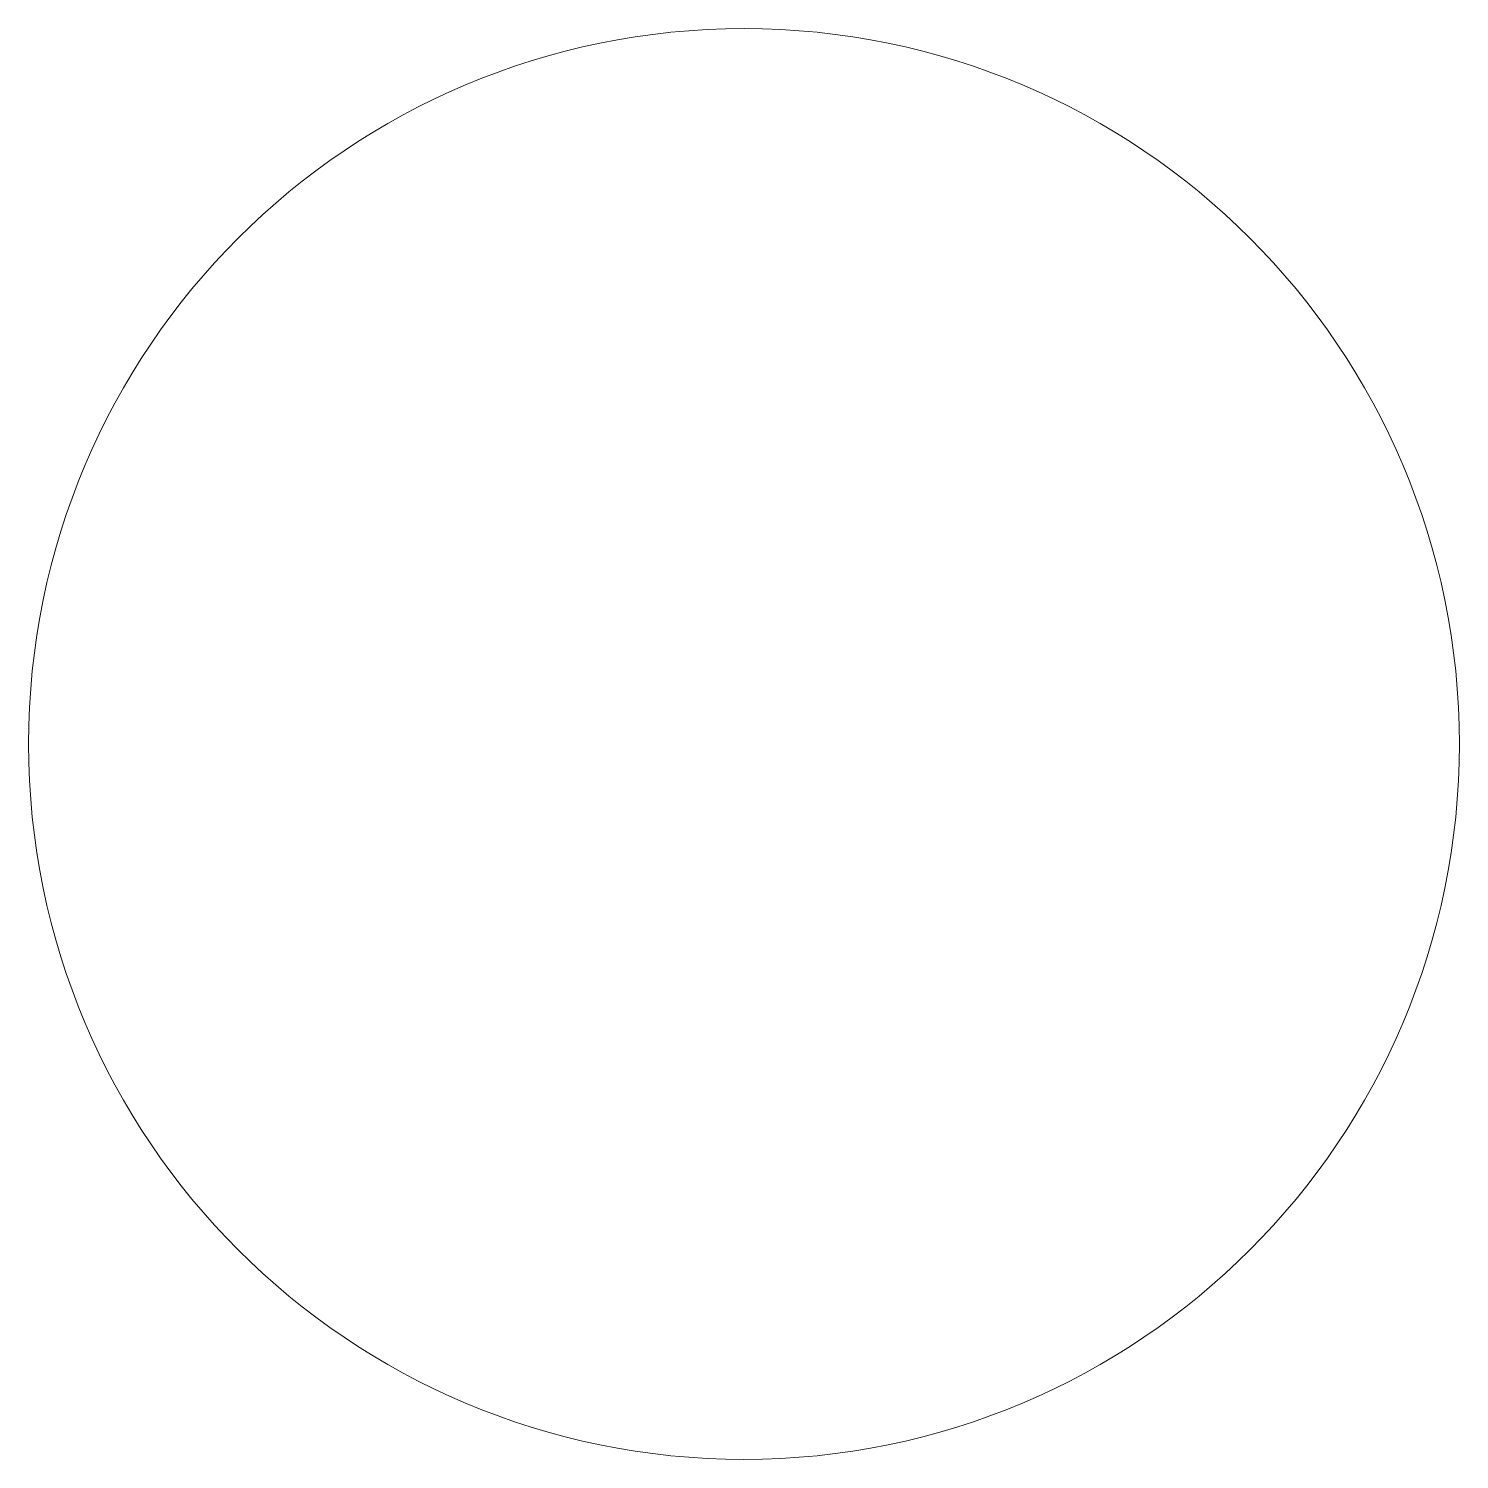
# Model space of a CAD drawing. Header units: millimetres. Extents: x -30 to 30, y -40 to 20.
import ezdxf

# ---------------------------------------------------------------- set-up
doc = ezdxf.new("R2010")
doc.units = ezdxf.units.MM
doc.layers.get('0').update_dxf_attribs({"linetype": 'CONTINUOUS', "lineweight": 0})

msp = doc.modelspace()

# ---------------------------------------------------------------- linework, layer by layer
msp.add_circle((0, -10), 30)

doc.saveas('drawing.dxf')
